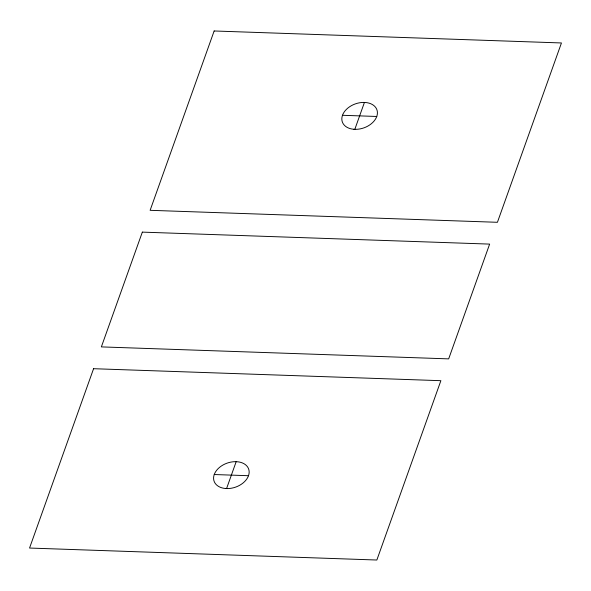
<?xml version="1.0" encoding="UTF-8"?>
<svg xmlns="http://www.w3.org/2000/svg" width="591" height="591" viewBox="0 0 591 591"><rect width="100%" height="100%" fill="white"/><g stroke="black" fill="none" stroke-linecap="round" stroke-linejoin="round"><path stroke-width="0.89" d="M226.567 488.572L236.178 461.674M354.822 129.326L364.433 102.428M342.492 115.289L376.762 116.471M214.238 474.529L248.508 475.711M93.577 368.703L29.55 548.042L376.851 560.024L440.879 380.685L93.577 368.703M142.335 232.123L101.364 346.895L448.665 358.877L489.636 244.105L142.335 232.123M214.149 30.976L150.121 210.315L497.423 222.297L561.45 42.958L214.149 30.976M353.935 129.281A18.328 12.729 -19.4 0 0 377.073 110.295A18.328 12.729 -19.4 0 0 347.87 108.057A18.328 12.729 -19.4 0 0 353.935 129.281M225.681 488.521A18.328 12.729 -19.4 0 0 248.818 469.542A18.328 12.729 -19.4 0 0 219.616 467.304A18.328 12.729 -19.4 0 0 225.681 488.521"/></g></svg>
